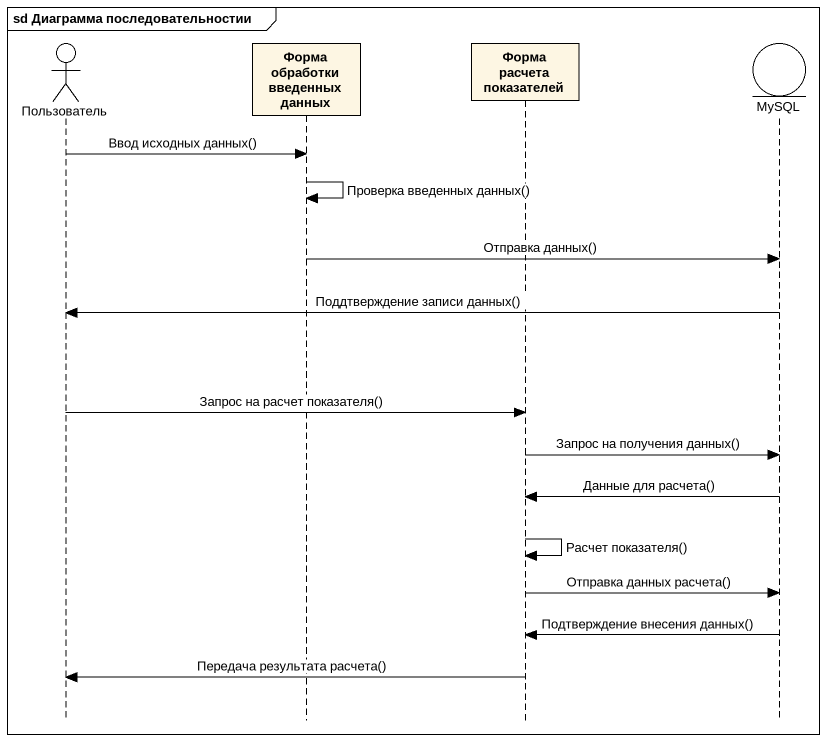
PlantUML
@startuml
mainframe sd Диаграмма последовательностии
hide footbox
actor Пользователь
participant "Форма обработки введенных данных" as Форма_обработки_введенных
participant "Форма расчета показателей" as Форма_расчета_показателей
entity MySQL

Пользователь -> Форма_обработки_введенных : Ввод исходных данных()
Форма_обработки_введенных -> Форма_обработки_введенных : Проверка введенных данных()
Форма_обработки_введенных -> MySQL : Отправка данных()
MySQL -> Пользователь : Поддтверждение записи данных()
Пользователь -> Форма_расчета_показателей : Запрос на расчет показателя()
Форма_расчета_показателей -> MySQL : Запрос на получения данных()
MySQL -> Форма_расчета_показателей : Данные для расчета()
Форма_расчета_показателей -> Форма_расчета_показателей : Расчет показателя()
Форма_расчета_показателей -> MySQL : Отправка данных расчета()
MySQL -> Форма_расчета_показателей : Подтверждение внесения данных()
Форма_расчета_показателей -> Пользователь : Передача результата расчета()
@enduml
